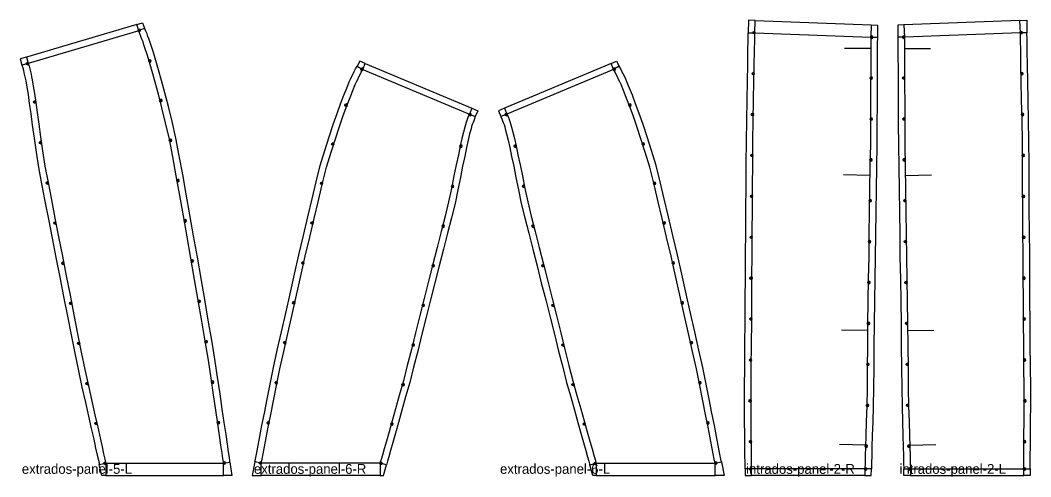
# Model space of a CAD drawing. Header units: millimetres. Extents: x 0 to 1469, y 0 to 3646.
# Drawn here: x 0 to 1235, y 2014 to 2572 of the extents above; entities that cross this region are included whole.
import ezdxf

# ---------------------------------------------------------------- set-up
doc = ezdxf.new("R2010")
doc.units = ezdxf.units.MM
for name, color, linetype in [('CUT', 1, 'CONTINUOUS'), ('MARK', 5, 'CONTINUOUS'), ('SEAM', 3, 'CONTINUOUS'), ('TEXT', 7, 'CONTINUOUS')]:
    doc.layers.add(name, color=color, linetype=linetype)

msp = doc.modelspace()

# ---------------------------------------------------------------- linework, layer by layer
at = {"layer": 'CUT', "color": 1}
for points in [[(885.992, 2024.267), (885.964, 2031.62), (885.902, 2040.24), (885.789, 2051.58), (885.686, 2065.6), (885.524, 2082.32), (885.3, 2101.73), (885.386, 2123.8), (885.673, 2148.6), (885.948, 2176.2), (886.18, 2203.7), (886.367, 2231.1), (886.51, 2258.6), (886.608, 2286.2), (886.861, 2313.7), (887.108, 2341.4), (887.314, 2369.1), (887.481, 2396.9), (887.612, 2424.8), (888.044, 2450), (888.528, 2475.3), (888.946, 2497.8), (889.304, 2517.6), (889.608, 2534.5), (889.86, 2548.7), (890.011, 2557.2), (898.01, 2557.2), (898.58, 2572.2), (1040.3, 2566.8), (1039.8, 2551.8), (1047.8, 2551.6), (1047.7, 2543.2), (1047.7, 2529.2), (1047.6, 2512.4), (1047.5, 2492.9), (1047.4, 2470.6), (1047.3, 2445.5), (1047.2, 2420.6), (1046.7, 2392.9), (1046.3, 2365.4), (1045.9, 2338), (1045.5, 2310.6), (1045.2, 2283.3), (1044.7, 2256.1), (1044.3, 2228.9), (1043.9, 2201.7), (1043.6, 2174.5), (1043.3, 2147.2), (1043.1, 2122.6), (1042.7, 2100.76), (1042.1, 2081.56), (1041.6, 2065.02), (1041.2, 2051.14), (1040.9, 2039.93), (1040.7, 2031.41), (1040.5, 2024.124), (1032.5, 2024.001), (1032.5, 2016.001), (893.988, 2016.01), (893.988, 2024.01), (885.992, 2024.267), (886.024, 2016.011), (893.988, 2016.01)], [(898.58, 2572.2), (890.285, 2572.5), (890.011, 2557.2)], [(1234.608, 2024.267), (1234.636, 2031.62), (1234.698, 2040.24), (1234.811, 2051.58), (1234.915, 2065.6), (1235.076, 2082.32), (1235.3, 2101.73), (1235.214, 2123.8), (1234.927, 2148.6), (1234.652, 2176.2), (1234.42, 2203.7), (1234.233, 2231.1), (1234.09, 2258.6), (1233.992, 2286.2), (1233.739, 2313.7), (1233.492, 2341.4), (1233.286, 2369.1), (1233.119, 2396.9), (1232.988, 2424.8), (1232.556, 2450), (1232.072, 2475.3), (1231.654, 2497.8), (1231.296, 2517.6), (1230.992, 2534.5), (1230.74, 2548.7), (1230.589, 2557.2), (1222.59, 2557.2), (1222.02, 2572.2), (1080.3, 2566.8), (1080.8, 2551.8), (1072.8, 2551.6), (1072.9, 2543.2), (1072.9, 2529.2), (1073, 2512.4), (1073.1, 2492.9), (1073.2, 2470.6), (1073.3, 2445.5), (1073.4, 2420.6), (1073.9, 2392.9), (1074.3, 2365.4), (1074.7, 2338), (1075.1, 2310.6), (1075.4, 2283.3), (1075.9, 2256.1), (1076.3, 2228.9), (1076.7, 2201.7), (1077, 2174.5), (1077.3, 2147.2), (1077.5, 2122.6), (1077.9, 2100.76), (1078.5, 2081.56), (1079, 2065.02), (1079.4, 2051.14), (1079.7, 2039.93), (1079.9, 2031.41), (1080.1, 2024.124), (1088.1, 2024.001), (1088.1, 2016.001), (1226.612, 2016.01), (1226.612, 2024.01), (1234.608, 2024.267), (1234.576, 2016.011), (1226.612, 2016.01)], [(1222.02, 2572.2), (1230.315, 2572.5), (1230.589, 2557.2)], [(256.411, 2032.31), (256.216, 2033.7), (255.63, 2037.86), (254.657, 2044.74), (253.302, 2054.23), (251.574, 2066.24), (249.489, 2080.61), (247.06, 2097.18), (244.33, 2115.77), (241.31, 2136.2), (238.04, 2158.2), (234.08, 2181.5), (229.87, 2205.8), (225.52, 2231.1), (221.06, 2256.8), (216.55, 2282.9), (212.02, 2308.9), (207.51, 2334.6), (203.05, 2359.7), (198.67, 2383.9), (194.4, 2406.9), (190.25, 2428.5), (185.61, 2448.5), (181.08, 2466.9), (176.8, 2483.6), (172.79, 2498.6), (169.08, 2511.8), (165.67, 2523.2), (162.75, 2533), (160.12, 2541.4), (158.82, 2545.2), (157.5, 2548.9), (156.2, 2552.5), (155, 2555.8), (153.6, 2559.1), (152.1, 2562.9), (144.8, 2559.7), (142.5, 2567.3), (7.6, 2527.4), (9.8, 2519.7), (2.1, 2517.7), (3.1, 2514.3), (3.9, 2511.3), (4.6, 2508.3), (5.4, 2505.1), (6.1, 2501.8), (6.7, 2498.4), (8.1, 2490.7), (9.6, 2481.5), (11, 2470.7), (12.8, 2458.3), (14.7, 2444.2), (17, 2428.5), (19.4, 2411.2), (22.3, 2392.5), (26.1, 2372.6), (30.2, 2351.4), (34.5, 2329.2), (39.1, 2306.1), (43.7, 2282.5), (48.4, 2258.6), (53.1, 2234.6), (57.8, 2210.9), (62.4, 2187.8), (66.8, 2165.4), (71.1, 2144), (75.5, 2123.9), (79.7, 2105.37), (83.5, 2088.46), (86.9, 2073.38), (89.8, 2060.31), (92.2, 2049.39), (94.2, 2040.76), (95.6, 2034.51), (96.4, 2030.73), (96.7, 2029.46), (104.6, 2031), (104.6, 2016), (248.52, 2016), (248.52, 2031), (256.411, 2032.31), (258.7, 2016), (248.52, 2016)], [(142.5, 2567.3), (149.5, 2569.4), (152.1, 2562.9)], [(1040.3, 2566.8), (1047.8, 2566.5), (1047.8, 2551.6)], [(1080.3, 2566.8), (1072.8, 2566.5), (1072.8, 2551.6)], [(7.6, 2527.4), (0, 2525.2), (2.1, 2517.7)], [(160.07, 2522.6), (157.1, 2522.6), (157.5, 2523.6), (158.6, 2524.1), (158.6, 2521.1), (159.63, 2521.5), (160.07, 2522.6), (159.63, 2523.6), (158.6, 2524.1)], [(158.6, 2521.1), (157.5, 2521.5), (157.1, 2522.6)], [(421.8, 2519.5), (415.1, 2522.4), (411.8, 2516.3)], [(722.2, 2519.5), (728.9, 2522.4), (732.2, 2516.3)], [(286.878, 2032.71), (287.12, 2033.98), (287.847, 2037.79), (289.053, 2044.09), (290.73, 2052.78), (292.866, 2063.78), (295.44, 2076.94), (298.43, 2092.11), (301.8, 2109.12), (305.52, 2127.8), (309.54, 2147.9), (314.29, 2169.2), (319.33, 2191.5), (324.54, 2214.5), (329.87, 2238.1), (335.28, 2261.9), (340.7, 2285.7), (346.1, 2309.2), (351.44, 2332.1), (356.7, 2354.1), (361.83, 2375.1), (366.82, 2394.9), (372.27, 2413.1), (377.58, 2429.8), (382.61, 2444.9), (387.3, 2458.5), (391.7, 2470.4), (395.7, 2480.7), (399.1, 2489.6), (402.3, 2497.1), (403.8, 2500.6), (405.3, 2503.9), (406.9, 2507), (408.4, 2510), (410, 2513), (411.8, 2516.3), (418.7, 2512.2), (421.8, 2519.5), (552, 2465), (549, 2457.6), (556.3, 2454.6), (555.2, 2451.9), (554.3, 2449.6), (553.5, 2447.4), (552.6, 2445), (551.8, 2442.4), (551.1, 2439.8), (549.4, 2433.6), (547.5, 2426), (545.6, 2416.9), (543.3, 2406.1), (540.8, 2393.9), (538, 2380.1), (534.9, 2365), (531.5, 2348.5), (527, 2330.9), (522.3, 2312.3), (517.3, 2292.7), (512.2, 2272.4), (507, 2251.6), (501.6, 2230.5), (496.3, 2209.4), (491, 2188.6), (485.9, 2168.1), (480.9, 2148.4), (476.1, 2129.6), (471.1, 2112), (466.5, 2095.68), (462.3, 2080.83), (458.6, 2067.59), (455.3, 2056.12), (452.6, 2046.54), (450.5, 2038.96), (448.9, 2033.49), (448, 2030.17), (447.7, 2029.06), (439.9, 2031), (439.9, 2016), (294.69, 2016), (294.69, 2031), (286.878, 2032.71), (283.7, 2016), (294.69, 2016)], [(857.122, 2032.71), (856.88, 2033.98), (856.153, 2037.79), (854.947, 2044.09), (853.27, 2052.78), (851.134, 2063.78), (848.56, 2076.94), (845.57, 2092.11), (842.2, 2109.12), (838.48, 2127.8), (834.46, 2147.9), (829.71, 2169.2), (824.67, 2191.5), (819.46, 2214.5), (814.13, 2238.1), (808.72, 2261.9), (803.3, 2285.7), (797.9, 2309.2), (792.56, 2332.1), (787.3, 2354.1), (782.17, 2375.1), (777.18, 2394.9), (771.73, 2413.1), (766.42, 2429.8), (761.39, 2444.9), (756.7, 2458.5), (752.3, 2470.4), (748.3, 2480.7), (744.9, 2489.6), (741.7, 2497.1), (740.2, 2500.6), (738.7, 2503.9), (737.1, 2507), (735.6, 2510), (734, 2513), (732.2, 2516.3), (725.3, 2512.2), (722.2, 2519.5), (592, 2465), (595, 2457.6), (587.7, 2454.6), (588.8, 2451.9), (589.7, 2449.6), (590.5, 2447.4), (591.4, 2445), (592.2, 2442.4), (592.9, 2439.8), (594.6, 2433.6), (596.5, 2426), (598.4, 2416.9), (600.7, 2406.1), (603.2, 2393.9), (606, 2380.1), (609.1, 2365), (612.5, 2348.5), (617, 2330.9), (621.7, 2312.3), (626.7, 2292.7), (631.8, 2272.4), (637, 2251.6), (642.4, 2230.5), (647.7, 2209.4), (653, 2188.6), (658.1, 2168.1), (663.1, 2148.4), (667.9, 2129.6), (672.9, 2112), (677.5, 2095.68), (681.7, 2080.83), (685.4, 2067.59), (688.7, 2056.12), (691.4, 2046.54), (693.5, 2038.96), (695.1, 2033.49), (696, 2030.17), (696.3, 2029.06), (704.1, 2031), (704.1, 2016), (849.31, 2016), (849.31, 2031), (857.122, 2032.71), (860.3, 2016), (849.31, 2016)], [(894.615, 2507.2), (897.61, 2507.2), (897.18, 2508.3), (896.11, 2508.7), (896.11, 2505.7), (895.054, 2506.1), (894.615, 2507.2), (895.054, 2508.3), (896.11, 2508.7)], [(1225.985, 2507.2), (1222.99, 2507.2), (1223.42, 2508.3), (1224.49, 2508.7), (1224.49, 2505.7), (1225.546, 2506.1), (1225.985, 2507.2), (1225.546, 2508.3), (1224.49, 2508.7)], [(896.11, 2505.7), (897.18, 2506.1), (897.61, 2507.2)], [(1039, 2501.8), (1042, 2501.8), (1041.6, 2502.9), (1040.5, 2503.3), (1040.5, 2500.3), (1039.5, 2500.7), (1039, 2501.8), (1039.5, 2502.9), (1040.5, 2503.3)], [(1040.5, 2500.3), (1041.6, 2500.7), (1042, 2501.8)], [(1081.6, 2501.8), (1078.6, 2501.8), (1079, 2502.9), (1080.1, 2503.3), (1080.1, 2500.3), (1081.1, 2500.7), (1081.6, 2501.8), (1081.1, 2502.9), (1080.1, 2503.3)], [(1080.1, 2500.3), (1079, 2500.7), (1078.6, 2501.8)], [(1224.49, 2505.7), (1223.42, 2506.1), (1222.99, 2507.2)], [(19.4, 2472.5), (16.4, 2472.5), (16.8, 2473.5), (17.9, 2474), (17.9, 2471), (18.9, 2471.4), (19.4, 2472.5), (18.9, 2473.5), (17.9, 2474)], [(17.9, 2471), (16.8, 2471.4), (16.4, 2472.5)], [(173.45, 2474.4), (170.45, 2474.4), (170.89, 2475.4), (171.95, 2475.9), (171.95, 2472.9), (173.01, 2473.3), (173.45, 2474.4), (173.01, 2475.4), (171.95, 2475.9)], [(171.95, 2472.9), (170.89, 2473.3), (170.45, 2474.4)], [(397, 2468.6), (400, 2468.6), (399.5, 2469.7), (398.5, 2470.1), (398.5, 2467.1), (397.4, 2467.5), (397, 2468.6), (397.4, 2469.7), (398.5, 2470.1)], [(398.5, 2467.1), (399.5, 2467.5), (400, 2468.6)], [(552, 2465), (559.5, 2461.9), (556.3, 2454.6)], [(592, 2465), (584.5, 2461.9), (587.7, 2454.6)], [(747, 2468.6), (744, 2468.6), (744.5, 2469.7), (745.5, 2470.1), (745.5, 2467.1), (746.6, 2467.5), (747, 2468.6), (746.6, 2469.7), (745.5, 2470.1)], [(745.5, 2467.1), (744.5, 2467.5), (744, 2468.6)], [(893.681, 2457.2), (896.68, 2457.2), (896.24, 2458.3), (895.181, 2458.7), (895.181, 2455.7), (894.121, 2456.2), (893.681, 2457.2), (894.121, 2458.3), (895.181, 2458.7)], [(1226.919, 2457.2), (1223.92, 2457.2), (1224.36, 2458.3), (1225.419, 2458.7), (1225.419, 2455.7), (1226.479, 2456.2), (1226.919, 2457.2), (1226.479, 2458.3), (1225.419, 2458.7)], [(895.181, 2455.7), (896.24, 2456.2), (896.68, 2457.2)], [(1038.8, 2451.8), (1041.8, 2451.8), (1041.4, 2452.9), (1040.3, 2453.3), (1040.3, 2450.3), (1039.3, 2450.7), (1038.8, 2451.8), (1039.3, 2452.9), (1040.3, 2453.3)], [(1040.3, 2450.3), (1041.4, 2450.7), (1041.8, 2451.8)], [(1081.8, 2451.8), (1078.8, 2451.8), (1079.2, 2452.9), (1080.3, 2453.3), (1080.3, 2450.3), (1081.3, 2450.7), (1081.8, 2451.8), (1081.3, 2452.9), (1080.3, 2453.3)], [(1080.3, 2450.3), (1079.2, 2450.7), (1078.8, 2451.8)], [(1225.419, 2455.7), (1224.36, 2456.2), (1223.92, 2457.2)], [(26.3, 2423), (23.3, 2423), (23.8, 2424), (24.8, 2424.5), (24.8, 2421.5), (25.9, 2421.9), (26.3, 2423), (25.9, 2424), (24.8, 2424.5)], [(24.8, 2421.5), (23.8, 2421.9), (23.3, 2423)], [(185.16, 2425.7), (182.16, 2425.7), (182.6, 2426.7), (183.66, 2427.2), (183.66, 2424.2), (184.73, 2424.6), (185.16, 2425.7), (184.73, 2426.7), (183.66, 2427.2)], [(183.66, 2424.2), (182.6, 2424.6), (182.16, 2425.7)], [(380.7, 2421.3), (383.7, 2421.3), (383.26, 2422.3), (382.2, 2422.8), (382.2, 2419.8), (381.14, 2420.2), (380.7, 2421.3), (381.14, 2422.3), (382.2, 2422.8)], [(382.2, 2419.8), (383.26, 2420.2), (383.7, 2421.3)], [(763.3, 2421.3), (760.3, 2421.3), (760.74, 2422.3), (761.8, 2422.8), (761.8, 2419.8), (762.86, 2420.2), (763.3, 2421.3), (762.86, 2422.3), (761.8, 2422.8)], [(761.8, 2419.8), (760.74, 2420.2), (760.3, 2421.3)], [(537.3, 2418.5), (540.3, 2418.5), (539.8, 2419.6), (538.8, 2420), (538.8, 2417), (537.7, 2417.5), (537.3, 2418.5), (537.7, 2419.6), (538.8, 2420)], [(538.8, 2417), (539.8, 2417.5), (540.3, 2418.5)], [(606.7, 2418.5), (603.7, 2418.5), (604.2, 2419.6), (605.2, 2420), (605.2, 2417), (606.3, 2417.5), (606.7, 2418.5), (606.3, 2419.6), (605.2, 2420)], [(605.2, 2417), (604.2, 2417.5), (603.7, 2418.5)], [(893.029, 2407.2), (896.03, 2407.2), (895.59, 2408.3), (894.529, 2408.7), (894.529, 2405.7), (893.469, 2406.1), (893.029, 2407.2), (893.469, 2408.3), (894.529, 2408.7)], [(894.529, 2405.7), (895.59, 2406.1), (896.03, 2407.2)], [(1038.4, 2401.8), (1041.4, 2401.8), (1040.9, 2402.9), (1039.9, 2403.3), (1039.9, 2400.3), (1038.8, 2400.7), (1038.4, 2401.8), (1038.8, 2402.9), (1039.9, 2403.3)], [(1039.9, 2400.3), (1040.9, 2400.7), (1041.4, 2401.8)], [(1082.2, 2401.8), (1079.2, 2401.8), (1079.7, 2402.9), (1080.7, 2403.3), (1080.7, 2400.3), (1081.8, 2400.7), (1082.2, 2401.8), (1081.8, 2402.9), (1080.7, 2403.3)], [(1080.7, 2400.3), (1079.7, 2400.7), (1079.2, 2401.8)], [(1227.571, 2407.2), (1224.57, 2407.2), (1225.01, 2408.3), (1226.071, 2408.7), (1226.071, 2405.7), (1227.131, 2406.1), (1227.571, 2407.2), (1227.131, 2408.3), (1226.071, 2408.7)], [(1226.071, 2405.7), (1225.01, 2406.1), (1224.57, 2407.2)], [(34.6, 2373.6), (31.6, 2373.6), (32, 2374.7), (33.1, 2375.1), (33.1, 2372.1), (34.1, 2372.5), (34.6, 2373.6), (34.1, 2374.7), (33.1, 2375.1)], [(33.1, 2372.1), (32, 2372.5), (31.6, 2373.6)], [(194.38, 2376.5), (191.38, 2376.5), (191.82, 2377.6), (192.88, 2378), (192.88, 2375), (193.94, 2375.5), (194.38, 2376.5), (193.94, 2377.6), (192.88, 2378)], [(192.88, 2375), (191.82, 2375.5), (191.38, 2376.5)], [(367.04, 2373.1), (370.04, 2373.1), (369.6, 2374.2), (368.54, 2374.6), (368.54, 2371.6), (367.48, 2372), (367.04, 2373.1), (367.48, 2374.2), (368.54, 2374.6)], [(368.54, 2371.6), (369.6, 2372), (370.04, 2373.1)], [(776.96, 2373.1), (773.96, 2373.1), (774.4, 2374.2), (775.46, 2374.6), (775.46, 2371.6), (776.52, 2372), (776.96, 2373.1), (776.52, 2374.2), (775.46, 2374.6)], [(775.46, 2371.6), (774.4, 2372), (773.96, 2373.1)], [(527.2, 2369.6), (530.2, 2369.6), (529.7, 2370.6), (528.7, 2371.1), (528.7, 2368.1), (527.6, 2368.5), (527.2, 2369.6), (527.6, 2370.6), (528.7, 2371.1)], [(528.7, 2368.1), (529.7, 2368.5), (530.2, 2369.6)], [(616.8, 2369.6), (613.8, 2369.6), (614.3, 2370.6), (615.3, 2371.1), (615.3, 2368.1), (616.4, 2368.5), (616.8, 2369.6), (616.4, 2370.6), (615.3, 2371.1)], [(615.3, 2368.1), (614.3, 2368.5), (613.8, 2369.6)], [(892.726, 2357.2), (895.73, 2357.2), (895.287, 2358.3), (894.226, 2358.7), (894.226, 2355.7), (893.165, 2356.1), (892.726, 2357.2), (893.165, 2358.3), (894.226, 2358.7)], [(894.226, 2355.7), (895.287, 2356.1), (895.73, 2357.2)], [(1037.6, 2351.8), (1040.6, 2351.8), (1040.1, 2352.9), (1039.1, 2353.3), (1039.1, 2350.3), (1038, 2350.7), (1037.6, 2351.8), (1038, 2352.9), (1039.1, 2353.3)], [(1039.1, 2350.3), (1040.1, 2350.7), (1040.6, 2351.8)], [(1083, 2351.8), (1080, 2351.8), (1080.5, 2352.9), (1081.5, 2353.3), (1081.5, 2350.3), (1082.6, 2350.7), (1083, 2351.8), (1082.6, 2352.9), (1081.5, 2353.3)], [(1081.5, 2350.3), (1080.5, 2350.7), (1080, 2351.8)], [(1227.874, 2357.2), (1224.87, 2357.2), (1225.313, 2358.3), (1226.374, 2358.7), (1226.374, 2355.7), (1227.435, 2356.1), (1227.874, 2357.2), (1227.435, 2358.3), (1226.374, 2358.7)], [(1226.374, 2355.7), (1225.313, 2356.1), (1224.87, 2357.2)], [(44.1, 2324.5), (41.1, 2324.5), (41.5, 2325.6), (42.6, 2326), (42.6, 2323), (43.7, 2323.5), (44.1, 2324.5), (43.7, 2325.6), (42.6, 2326)], [(42.6, 2323), (41.5, 2323.5), (41.1, 2324.5)], [(203.19, 2327.3), (200.19, 2327.3), (200.63, 2328.4), (201.69, 2328.8), (201.69, 2325.8), (202.75, 2326.3), (203.19, 2327.3), (202.75, 2328.4), (201.69, 2328.8)], [(201.69, 2325.8), (200.63, 2326.3), (200.19, 2327.3)], [(355.36, 2324.5), (358.36, 2324.5), (357.92, 2325.5), (356.86, 2326), (356.86, 2323), (355.8, 2323.4), (355.36, 2324.5), (355.8, 2325.5), (356.86, 2326)], [(356.86, 2323), (357.92, 2323.4), (358.36, 2324.5)], [(788.64, 2324.5), (785.64, 2324.5), (786.08, 2325.5), (787.14, 2326), (787.14, 2323), (788.2, 2323.4), (788.64, 2324.5), (788.2, 2325.5), (787.14, 2326)], [(787.14, 2323), (786.08, 2323.4), (785.64, 2324.5)], [(515.7, 2320.8), (518.7, 2320.8), (518.3, 2321.9), (517.2, 2322.3), (517.2, 2319.3), (516.2, 2319.8), (515.7, 2320.8), (516.2, 2321.9), (517.2, 2322.3)], [(517.2, 2319.3), (518.3, 2319.8), (518.7, 2320.8)], [(628.3, 2320.8), (625.3, 2320.8), (625.7, 2321.9), (626.8, 2322.3), (626.8, 2319.3), (627.8, 2319.8), (628.3, 2320.8), (627.8, 2321.9), (626.8, 2322.3)], [(626.8, 2319.3), (625.7, 2319.8), (625.3, 2320.8)], [(892.301, 2307.2), (895.3, 2307.2), (894.862, 2308.3), (893.801, 2308.7), (893.801, 2305.7), (892.741, 2306.2), (892.301, 2307.2), (892.741, 2308.3), (893.801, 2308.7)], [(893.801, 2305.7), (894.862, 2306.2), (895.3, 2307.2)], [(1036.9, 2301.8), (1039.9, 2301.8), (1039.5, 2302.9), (1038.4, 2303.3), (1038.4, 2300.3), (1037.4, 2300.7), (1036.9, 2301.8), (1037.4, 2302.9), (1038.4, 2303.3)], [(1038.4, 2300.3), (1039.5, 2300.7), (1039.9, 2301.8)], [(1083.7, 2301.8), (1080.7, 2301.8), (1081.1, 2302.9), (1082.2, 2303.3), (1082.2, 2300.3), (1083.2, 2300.7), (1083.7, 2301.8), (1083.2, 2302.9), (1082.2, 2303.3)], [(1082.2, 2300.3), (1081.1, 2300.7), (1080.7, 2301.8)], [(1228.299, 2307.2), (1225.3, 2307.2), (1225.738, 2308.3), (1226.799, 2308.7), (1226.799, 2305.7), (1227.859, 2306.2), (1228.299, 2307.2), (1227.859, 2308.3), (1226.799, 2308.7)], [(1226.799, 2305.7), (1225.738, 2306.2), (1225.3, 2307.2)], [(53.7, 2275.5), (50.7, 2275.5), (51.2, 2276.5), (52.2, 2277), (52.2, 2274), (53.3, 2274.4), (53.7, 2275.5), (53.3, 2276.5), (52.2, 2277)], [(52.2, 2274), (51.2, 2274.4), (50.7, 2275.5)], [(211.79, 2278.1), (208.79, 2278.1), (209.22, 2279.1), (210.29, 2279.6), (210.29, 2276.6), (211.35, 2277), (211.79, 2278.1), (211.35, 2279.1), (210.29, 2279.6)], [(210.29, 2276.6), (209.22, 2277), (208.79, 2278.1)], [(344.11, 2275.8), (347.11, 2275.8), (346.67, 2276.8), (345.61, 2277.3), (345.61, 2274.3), (344.55, 2274.7), (344.11, 2275.8), (344.55, 2276.8), (345.61, 2277.3)], [(345.61, 2274.3), (346.67, 2274.7), (347.11, 2275.8)], [(503.5, 2272.4), (506.5, 2272.4), (506, 2273.4), (505, 2273.9), (505, 2270.9), (503.9, 2271.3), (503.5, 2272.4), (503.9, 2273.4), (505, 2273.9)], [(640.5, 2272.4), (637.5, 2272.4), (638, 2273.4), (639, 2273.9), (639, 2270.9), (640.1, 2271.3), (640.5, 2272.4), (640.1, 2273.4), (639, 2273.9)], [(799.89, 2275.8), (796.89, 2275.8), (797.33, 2276.8), (798.39, 2277.3), (798.39, 2274.3), (799.45, 2274.7), (799.89, 2275.8), (799.45, 2276.8), (798.39, 2277.3)], [(798.39, 2274.3), (797.33, 2274.7), (796.89, 2275.8)], [(505, 2270.9), (506, 2271.3), (506.5, 2272.4)], [(639, 2270.9), (638, 2271.3), (637.5, 2272.4)], [(892.003, 2257.2), (895.003, 2257.2), (894.564, 2258.3), (893.503, 2258.7), (893.503, 2255.7), (892.442, 2256.1), (892.003, 2257.2), (892.442, 2258.3), (893.503, 2258.7)], [(893.503, 2255.7), (894.564, 2256.1), (895.003, 2257.2)], [(1036.1, 2251.8), (1039.1, 2251.8), (1038.7, 2252.9), (1037.6, 2253.3), (1037.6, 2250.3), (1036.6, 2250.8), (1036.1, 2251.8), (1036.6, 2252.9), (1037.6, 2253.3)], [(1037.6, 2250.3), (1038.7, 2250.8), (1039.1, 2251.8)], [(1084.5, 2251.8), (1081.5, 2251.8), (1081.9, 2252.9), (1083, 2253.3), (1083, 2250.3), (1084, 2250.8), (1084.5, 2251.8), (1084, 2252.9), (1083, 2253.3)], [(1083, 2250.3), (1081.9, 2250.8), (1081.5, 2251.8)], [(1228.597, 2257.2), (1225.597, 2257.2), (1226.036, 2258.3), (1227.097, 2258.7), (1227.097, 2255.7), (1228.158, 2256.1), (1228.597, 2257.2), (1228.158, 2258.3), (1227.097, 2258.7)], [(1227.097, 2255.7), (1226.036, 2256.1), (1225.597, 2257.2)], [(63.4, 2226.4), (60.4, 2226.4), (60.8, 2227.5), (61.9, 2227.9), (61.9, 2224.9), (63, 2225.3), (63.4, 2226.4), (63, 2227.5), (61.9, 2227.9)], [(61.9, 2224.9), (60.8, 2225.3), (60.4, 2226.4)], [(220.3, 2228.8), (217.3, 2228.8), (217.74, 2229.8), (218.8, 2230.3), (218.8, 2227.3), (219.86, 2227.7), (220.3, 2228.8), (219.86, 2229.8), (218.8, 2230.3)], [(218.8, 2227.3), (217.74, 2227.7), (217.3, 2228.8)], [(333.04, 2227), (336.04, 2227), (335.6, 2228.1), (334.54, 2228.5), (334.54, 2225.5), (333.48, 2225.9), (333.04, 2227), (333.48, 2228.1), (334.54, 2228.5)], [(334.54, 2225.5), (335.6, 2225.9), (336.04, 2227)], [(491.2, 2223.9), (494.2, 2223.9), (493.8, 2225), (492.7, 2225.4), (492.7, 2222.4), (491.7, 2222.8), (491.2, 2223.9), (491.7, 2225), (492.7, 2225.4)], [(492.7, 2222.4), (493.8, 2222.8), (494.2, 2223.9)], [(652.8, 2223.9), (649.8, 2223.9), (650.2, 2225), (651.3, 2225.4), (651.3, 2222.4), (652.3, 2222.8), (652.8, 2223.9), (652.3, 2225), (651.3, 2225.4)], [(651.3, 2222.4), (650.2, 2222.8), (649.8, 2223.9)], [(810.96, 2227), (807.96, 2227), (808.4, 2228.1), (809.46, 2228.5), (809.46, 2225.5), (810.52, 2225.9), (810.96, 2227), (810.52, 2228.1), (809.46, 2228.5)], [(809.46, 2225.5), (808.4, 2225.9), (807.96, 2227)], [(891.704, 2207.2), (894.704, 2207.2), (894.265, 2208.3), (893.204, 2208.7), (893.204, 2205.7), (892.143, 2206.2), (891.704, 2207.2), (892.143, 2208.3), (893.204, 2208.7)], [(893.204, 2205.7), (894.265, 2206.2), (894.704, 2207.2)], [(1035.4, 2201.8), (1038.4, 2201.8), (1038, 2202.9), (1036.9, 2203.3), (1036.9, 2200.3), (1035.8, 2200.8), (1035.4, 2201.8), (1035.8, 2202.9), (1036.9, 2203.3)], [(1036.9, 2200.3), (1038, 2200.8), (1038.4, 2201.8)], [(1085.2, 2201.8), (1082.2, 2201.8), (1082.6, 2202.9), (1083.7, 2203.3), (1083.7, 2200.3), (1084.8, 2200.8), (1085.2, 2201.8), (1084.8, 2202.9), (1083.7, 2203.3)], [(1083.7, 2200.3), (1082.6, 2200.8), (1082.2, 2201.8)], [(1228.896, 2207.2), (1225.896, 2207.2), (1226.335, 2208.3), (1227.396, 2208.7), (1227.396, 2205.7), (1228.457, 2206.2), (1228.896, 2207.2), (1228.457, 2208.3), (1227.396, 2208.7)], [(1227.396, 2205.7), (1226.335, 2206.2), (1225.896, 2207.2)], [(73.1, 2177.3), (70.1, 2177.3), (70.5, 2178.4), (71.6, 2178.8), (71.6, 2175.8), (72.6, 2176.3), (73.1, 2177.3), (72.6, 2178.4), (71.6, 2178.8)], [(71.6, 2175.8), (70.5, 2176.3), (70.1, 2177.3)], [(228.81, 2179.5), (225.81, 2179.5), (226.25, 2180.6), (227.31, 2181), (227.31, 2178), (228.37, 2178.5), (228.81, 2179.5), (228.37, 2180.6), (227.31, 2181)], [(227.31, 2178), (226.25, 2178.5), (225.81, 2179.5)], [(322.01, 2178.2), (325.01, 2178.2), (324.57, 2179.3), (323.51, 2179.7), (323.51, 2176.7), (322.45, 2177.2), (322.01, 2178.2), (322.45, 2179.3), (323.51, 2179.7)], [(323.51, 2176.7), (324.57, 2177.2), (325.01, 2178.2)], [(479, 2175.4), (482, 2175.4), (481.6, 2176.5), (480.5, 2176.9), (480.5, 2173.9), (479.4, 2174.4), (479, 2175.4), (479.4, 2176.5), (480.5, 2176.9)], [(480.5, 2173.9), (481.6, 2174.4), (482, 2175.4)], [(665, 2175.4), (662, 2175.4), (662.4, 2176.5), (663.5, 2176.9), (663.5, 2173.9), (664.6, 2174.4), (665, 2175.4), (664.6, 2176.5), (663.5, 2176.9)], [(663.5, 2173.9), (662.4, 2174.4), (662, 2175.4)], [(821.99, 2178.2), (818.99, 2178.2), (819.43, 2179.3), (820.49, 2179.7), (820.49, 2176.7), (821.55, 2177.2), (821.99, 2178.2), (821.55, 2179.3), (820.49, 2179.7)], [(820.49, 2176.7), (819.43, 2177.2), (818.99, 2178.2)], [(891.259, 2157.2), (894.259, 2157.2), (893.819, 2158.3), (892.759, 2158.7), (892.759, 2155.7), (891.698, 2156.2), (891.259, 2157.2), (891.698, 2158.3), (892.759, 2158.7)], [(892.759, 2155.7), (893.819, 2156.2), (894.259, 2157.2)], [(1034.8, 2151.8), (1037.8, 2151.8), (1037.4, 2152.9), (1036.3, 2153.3), (1036.3, 2150.3), (1035.3, 2150.8), (1034.8, 2151.8), (1035.3, 2152.9), (1036.3, 2153.3)], [(1036.3, 2150.3), (1037.4, 2150.8), (1037.8, 2151.8)], [(1085.8, 2151.8), (1082.8, 2151.8), (1083.2, 2152.9), (1084.3, 2153.3), (1084.3, 2150.3), (1085.3, 2150.8), (1085.8, 2151.8), (1085.3, 2152.9), (1084.3, 2153.3)], [(1084.3, 2150.3), (1083.2, 2150.8), (1082.8, 2151.8)], [(1229.341, 2157.2), (1226.341, 2157.2), (1226.781, 2158.3), (1227.841, 2158.7), (1227.841, 2155.7), (1228.902, 2156.2), (1229.341, 2157.2), (1228.902, 2158.3), (1227.841, 2158.7)], [(1227.841, 2155.7), (1226.781, 2156.2), (1226.341, 2157.2)], [(83.2, 2128.4), (80.2, 2128.4), (80.7, 2129.4), (81.7, 2129.9), (81.7, 2126.9), (82.8, 2127.3), (83.2, 2128.4), (82.8, 2129.4), (81.7, 2129.9)], [(81.7, 2126.9), (80.7, 2127.3), (80.2, 2128.4)], [(236.63, 2130.1), (233.63, 2130.1), (234.07, 2131.2), (235.13, 2131.6), (235.13, 2128.6), (236.19, 2129), (236.63, 2130.1), (236.19, 2131.2), (235.13, 2131.6)], [(235.13, 2128.6), (234.07, 2129), (233.63, 2130.1)], [(311.46, 2129.3), (314.46, 2129.3), (314.02, 2130.4), (312.96, 2130.8), (312.96, 2127.8), (311.9, 2128.3), (311.46, 2129.3), (311.9, 2130.4), (312.96, 2130.8)], [(312.96, 2127.8), (314.02, 2128.3), (314.46, 2129.3)], [(466.6, 2126.9), (469.6, 2126.9), (469.2, 2128), (468.1, 2128.4), (468.1, 2125.4), (467, 2125.9), (466.6, 2126.9), (467, 2128), (468.1, 2128.4)], [(468.1, 2125.4), (469.2, 2125.9), (469.6, 2126.9)], [(677.4, 2126.9), (674.4, 2126.9), (674.8, 2128), (675.9, 2128.4), (675.9, 2125.4), (677, 2125.9), (677.4, 2126.9), (677, 2128), (675.9, 2128.4)], [(675.9, 2125.4), (674.8, 2125.9), (674.4, 2126.9)], [(832.54, 2129.3), (829.54, 2129.3), (829.98, 2130.4), (831.04, 2130.8), (831.04, 2127.8), (832.1, 2128.3), (832.54, 2129.3), (832.1, 2130.4), (831.04, 2130.8)], [(831.04, 2127.8), (829.98, 2128.3), (829.54, 2129.3)], [(890.82, 2107.21), (893.82, 2107.21), (893.381, 2108.27), (892.32, 2108.71), (892.32, 2105.71), (891.26, 2106.15), (890.82, 2107.21), (891.26, 2108.27), (892.32, 2108.71)], [(892.32, 2105.71), (893.381, 2106.15), (893.82, 2107.21)], [(1034.2, 2101.82), (1037.2, 2101.82), (1036.8, 2102.88), (1035.7, 2103.32), (1035.7, 2100.32), (1034.7, 2100.76), (1034.2, 2101.82), (1034.7, 2102.88), (1035.7, 2103.32)], [(1035.7, 2100.32), (1036.8, 2100.76), (1037.2, 2101.82)], [(1086.4, 2101.82), (1083.4, 2101.82), (1083.8, 2102.88), (1084.9, 2103.32), (1084.9, 2100.32), (1085.9, 2100.76), (1086.4, 2101.82), (1085.9, 2102.88), (1084.9, 2103.32)], [(1084.9, 2100.32), (1083.8, 2100.76), (1083.4, 2101.82)], [(1229.78, 2107.21), (1226.78, 2107.21), (1227.219, 2108.27), (1228.28, 2108.71), (1228.28, 2105.71), (1229.34, 2106.15), (1229.78, 2107.21), (1229.34, 2108.27), (1228.28, 2108.71)], [(1228.28, 2105.71), (1227.219, 2106.15), (1226.78, 2107.21)], [(94.2, 2079.57), (91.2, 2079.57), (91.6, 2080.63), (92.7, 2081.07), (92.7, 2078.07), (93.7, 2078.51), (94.2, 2079.57), (93.7, 2080.63), (92.7, 2081.07)], [(92.7, 2078.07), (91.6, 2078.51), (91.2, 2079.57)], [(243.91, 2080.64), (240.91, 2080.64), (241.35, 2081.7), (242.41, 2082.14), (242.41, 2079.14), (243.47, 2079.58), (243.91, 2080.64), (243.47, 2081.7), (242.41, 2082.14)], [(242.41, 2079.14), (241.35, 2079.58), (240.91, 2080.64)], [(301.73, 2080.28), (304.73, 2080.28), (304.29, 2081.34), (303.23, 2081.78), (303.23, 2078.78), (302.17, 2079.22), (301.73, 2080.28), (302.17, 2081.34), (303.23, 2081.78)], [(303.23, 2078.78), (304.29, 2079.22), (304.73, 2080.28)], [(453, 2078.84), (456, 2078.84), (455.5, 2079.9), (454.5, 2080.34), (454.5, 2077.34), (453.4, 2077.78), (453, 2078.84), (453.4, 2079.9), (454.5, 2080.34)], [(454.5, 2077.34), (455.5, 2077.78), (456, 2078.84)], [(691, 2078.84), (688, 2078.84), (688.5, 2079.9), (689.5, 2080.34), (689.5, 2077.34), (690.6, 2077.78), (691, 2078.84), (690.6, 2079.9), (689.5, 2080.34)], [(689.5, 2077.34), (688.5, 2077.78), (688, 2078.84)], [(842.27, 2080.28), (839.27, 2080.28), (839.71, 2081.34), (840.77, 2081.78), (840.77, 2078.78), (841.83, 2079.22), (842.27, 2080.28), (841.83, 2081.34), (840.77, 2081.78)], [(840.77, 2078.78), (839.71, 2079.22), (839.27, 2080.28)], [(891.244, 2057.22), (894.244, 2057.22), (893.804, 2058.28), (892.744, 2058.72), (892.744, 2055.72), (891.683, 2056.16), (891.244, 2057.22), (891.683, 2058.28), (892.744, 2058.72)], [(892.744, 2055.72), (893.804, 2056.16), (894.244, 2057.22)], [(1032.8, 2051.83), (1035.8, 2051.83), (1035.3, 2052.89), (1034.3, 2053.33), (1034.3, 2050.33), (1033.2, 2050.77), (1032.8, 2051.83), (1033.2, 2052.89), (1034.3, 2053.33)], [(1034.3, 2050.33), (1035.3, 2050.77), (1035.8, 2051.83)], [(1087.8, 2051.83), (1084.8, 2051.83), (1085.3, 2052.89), (1086.3, 2053.33), (1086.3, 2050.33), (1087.4, 2050.77), (1087.8, 2051.83), (1087.4, 2052.89), (1086.3, 2053.33)], [(1086.3, 2050.33), (1085.3, 2050.77), (1084.8, 2051.83)], [(1229.356, 2057.22), (1226.356, 2057.22), (1226.796, 2058.28), (1227.856, 2058.72), (1227.856, 2055.72), (1228.917, 2056.16), (1229.356, 2057.22), (1228.917, 2058.28), (1227.856, 2058.72)], [(1227.856, 2055.72), (1226.796, 2056.16), (1226.356, 2057.22)], [(104.6, 2016), (99.7, 2016), (96.7, 2029.46)], [(439.9, 2016), (444, 2016), (447.7, 2029.06)], [(704.1, 2016), (700, 2016), (696.3, 2029.06)], [(1032.5, 2016.001), (1040.3, 2016), (1040.5, 2024.124)], [(1088.1, 2016.001), (1080.3, 2016), (1080.1, 2024.124)]]:
    msp.add_lwpolyline(points, dxfattribs=at)
at = {"layer": 'MARK', "color": 5}
for points in [[(147.2, 2560), (144.2, 2560), (144.6, 2561.1), (145.7, 2561.5), (145.7, 2558.5), (146.8, 2559), (147.2, 2560), (146.8, 2561.1), (145.7, 2561.5)], [(145.7, 2558.5), (144.6, 2559), (144.2, 2560)], [(895.51, 2557.2), (898.51, 2557.2), (898.07, 2558.3), (897.01, 2558.7), (897.01, 2555.7), (895.95, 2556.1), (895.51, 2557.2), (895.95, 2558.3), (897.01, 2558.7)], [(897.01, 2555.7), (898.07, 2556.1), (898.51, 2557.2)], [(1225.09, 2557.2), (1222.09, 2557.2), (1222.53, 2558.3), (1223.59, 2558.7), (1223.59, 2555.7), (1224.65, 2556.1), (1225.09, 2557.2), (1224.65, 2558.3), (1223.59, 2558.7)], [(1223.59, 2555.7), (1222.53, 2556.1), (1222.09, 2557.2)], [(1039.3, 2551.8), (1042.3, 2551.8), (1041.8, 2552.9), (1040.8, 2553.3), (1040.8, 2550.3), (1039.7, 2550.7), (1039.3, 2551.8), (1039.7, 2552.9), (1040.8, 2553.3)], [(1040.8, 2550.3), (1041.8, 2550.7), (1042.3, 2551.8)], [(1081.3, 2551.8), (1078.3, 2551.8), (1078.8, 2552.9), (1079.8, 2553.3), (1079.8, 2550.3), (1080.9, 2550.7), (1081.3, 2551.8), (1080.9, 2552.9), (1079.8, 2553.3)], [(1079.8, 2550.3), (1078.8, 2550.7), (1078.3, 2551.8)], [(1039.7, 2537.8), (1007.7, 2538)], [(1080.9, 2537.8), (1112.9, 2538)], [(10.4, 2519.5), (7.4, 2519.5), (7.8, 2520.5), (8.9, 2521), (8.9, 2518), (9.9, 2518.4), (10.4, 2519.5), (9.9, 2520.5), (8.9, 2521)], [(8.9, 2518), (7.8, 2518.4), (7.4, 2519.5)], [(416.3, 2512.6), (419.3, 2512.6), (418.9, 2513.7), (417.8, 2514.1), (417.8, 2511.1), (416.8, 2511.6), (416.3, 2512.6), (416.8, 2513.7), (417.8, 2514.1)], [(417.8, 2511.1), (418.9, 2511.6), (419.3, 2512.6)], [(727.7, 2512.6), (724.7, 2512.6), (725.1, 2513.7), (726.2, 2514.1), (726.2, 2511.1), (727.2, 2511.6), (727.7, 2512.6), (727.2, 2513.7), (726.2, 2514.1)], [(726.2, 2511.1), (725.1, 2511.6), (724.7, 2512.6)], [(548.4, 2457.2), (551.4, 2457.2), (550.9, 2458.3), (549.9, 2458.7), (549.9, 2455.7), (548.8, 2456.2), (548.4, 2457.2), (548.8, 2458.3), (549.9, 2458.7)], [(595.6, 2457.2), (592.6, 2457.2), (593.1, 2458.3), (594.1, 2458.7), (594.1, 2455.7), (595.2, 2456.2), (595.6, 2457.2), (595.2, 2458.3), (594.1, 2458.7)], [(549.9, 2455.7), (550.9, 2456.2), (551.4, 2457.2)], [(594.1, 2455.7), (593.1, 2456.2), (592.6, 2457.2)], [(1038.5, 2382.8), (1006.5, 2383.3)], [(1082.1, 2382.8), (1114.1, 2383.3)], [(1035.8, 2193.3), (1003.8, 2193.7)], [(1084.8, 2193.3), (1116.8, 2193.7)], [(1033.3, 2053.01), (1001.3, 2053.88)], [(1087.3, 2053.01), (1119.3, 2053.88)], [(105.1, 2030.78), (102.1, 2030.78), (102.5, 2031.84), (103.6, 2032.28), (103.6, 2029.28), (104.7, 2029.72), (105.1, 2030.78), (104.7, 2031.84), (103.6, 2032.28)], [(103.6, 2029.28), (102.5, 2029.72), (102.1, 2030.78)], [(251.009, 2031.14), (248.01, 2031.14), (248.45, 2032.2), (249.509, 2032.64), (249.509, 2029.64), (250.57, 2030.08), (251.009, 2031.14), (250.57, 2032.2), (249.509, 2032.64)], [(249.509, 2029.64), (248.45, 2030.08), (248.01, 2031.14)], [(292.211, 2031.19), (295.21, 2031.19), (294.77, 2032.25), (293.71, 2032.69), (293.71, 2029.69), (292.651, 2030.13), (292.211, 2031.19), (292.651, 2032.25), (293.71, 2032.69)], [(293.71, 2029.69), (294.77, 2030.13), (295.21, 2031.19)], [(439.4, 2030.73), (442.4, 2030.73), (441.9, 2031.79), (440.9, 2032.23), (440.9, 2029.23), (439.8, 2029.67), (439.4, 2030.73), (439.8, 2031.79), (440.9, 2032.23)], [(440.9, 2029.23), (441.9, 2029.67), (442.4, 2030.73)], [(704.6, 2030.73), (701.6, 2030.73), (702.1, 2031.79), (703.1, 2032.23), (703.1, 2029.23), (704.2, 2029.67), (704.6, 2030.73), (704.2, 2031.79), (703.1, 2032.23)], [(703.1, 2029.23), (702.1, 2029.67), (701.6, 2030.73)], [(851.789, 2031.19), (848.79, 2031.19), (849.23, 2032.25), (850.29, 2032.69), (850.29, 2029.69), (851.349, 2030.13), (851.789, 2031.19), (851.349, 2032.25), (850.29, 2032.69)], [(850.29, 2029.69), (849.23, 2030.13), (848.79, 2031.19)], [(891.488, 2024.014), (894.488, 2024.014), (894.049, 2025.074), (892.988, 2025.514), (892.988, 2022.514), (891.928, 2022.953), (891.488, 2024.014), (891.928, 2025.074), (892.988, 2025.514)], [(892.988, 2022.514), (894.049, 2022.953), (894.488, 2024.014)], [(1032, 2023.978), (1035, 2023.978), (1034.6, 2025.039), (1033.5, 2025.478), (1033.5, 2022.478), (1032.5, 2022.918), (1032, 2023.978), (1032.5, 2025.039), (1033.5, 2025.478)], [(1033.5, 2022.478), (1034.6, 2022.918), (1035, 2023.978)], [(1088.6, 2023.978), (1085.6, 2023.978), (1086, 2025.039), (1087.1, 2025.478), (1087.1, 2022.478), (1088.1, 2022.918), (1088.6, 2023.978), (1088.1, 2025.039), (1087.1, 2025.478)], [(1087.1, 2022.478), (1086, 2022.918), (1085.6, 2023.978)], [(1229.112, 2024.014), (1226.112, 2024.014), (1226.551, 2025.074), (1227.612, 2025.514), (1227.612, 2022.514), (1228.672, 2022.953), (1229.112, 2024.014), (1228.672, 2025.074), (1227.612, 2025.514)], [(1227.612, 2022.514), (1226.551, 2022.953), (1226.112, 2024.014)]]:
    msp.add_lwpolyline(points, dxfattribs=at)
at = {"layer": 'SEAM', "color": 3}
for points in [[(248.52, 2031), (248.32, 2032.39), (247.74, 2036.55), (246.77, 2043.42), (245.41, 2052.91), (243.69, 2064.9), (241.6, 2079.26), (239.18, 2095.83), (236.44, 2114.4), (233.43, 2134.8), (230.16, 2156.8), (226.2, 2180.1), (221.99, 2204.5), (217.63, 2229.7), (213.18, 2255.5), (208.67, 2281.5), (204.14, 2307.6), (199.63, 2333.2), (195.17, 2358.3), (190.8, 2382.4), (186.53, 2405.4), (182.4, 2427), (177.77, 2447), (173.25, 2465.3), (168.99, 2481.9), (165.02, 2496.7), (161.34, 2509.8), (158, 2521.1), (155.1, 2530.7), (152.5, 2538.8), (151.3, 2542.5), (150.1, 2546), (148.8, 2549.4), (147.6, 2552.7), (146.3, 2555.9), (144.8, 2559.7), (9.8, 2519.7), (10.9, 2516.2), (11.7, 2513), (12.5, 2509.9), (13.2, 2506.7), (13.9, 2503.3), (14.6, 2499.8), (16, 2492), (17.5, 2482.8), (18.9, 2472.1), (20.6, 2459.6), (22.6, 2445.6), (24.8, 2429.9), (27.3, 2412.7), (30.2, 2394), (34, 2374.1), (38.1, 2352.9), (42.4, 2330.7), (46.9, 2307.7), (51.6, 2284.1), (56.3, 2260.1), (61, 2236.2), (65.7, 2212.5), (70.2, 2189.3), (74.6, 2166.9), (78.9, 2145.5), (83.4, 2125.5), (87.6, 2106.91), (91.3, 2089.99), (94.7, 2074.92), (97.7, 2061.85), (100.1, 2050.93), (102, 2042.29), (103.4, 2036.05), (104.3, 2032.27), (104.6, 2031)], [(893.988, 2024.01), (893.96, 2031.37), (893.898, 2040.01), (893.787, 2051.37), (893.683, 2065.42), (893.523, 2082.15), (893.299, 2101.58), (893.384, 2123.7), (893.672, 2148.5), (893.947, 2176.1), (894.179, 2203.6), (894.367, 2231.1), (894.51, 2258.6), (894.608, 2286.1), (894.86, 2313.7), (895.108, 2341.3), (895.31, 2369), (895.48, 2396.9), (895.61, 2424.8), (896.04, 2450), (896.53, 2475.3), (896.95, 2497.9), (897.3, 2517.6), (897.61, 2534.6), (897.86, 2548.7), (898.01, 2557.2), (1039.8, 2551.8), (1039.7, 2543.4), (1039.7, 2529.4), (1039.6, 2512.6), (1039.5, 2493.1), (1039.4, 2470.8), (1039.3, 2445.7), (1039.2, 2420.7), (1038.7, 2393.1), (1038.3, 2365.5), (1037.9, 2338.1), (1037.5, 2310.7), (1037.2, 2283.4), (1036.7, 2256.2), (1036.3, 2229), (1035.9, 2201.7), (1035.6, 2174.5), (1035.3, 2147.2), (1035.1, 2122.7), (1034.7, 2100.77), (1034.1, 2081.55), (1033.6, 2064.99), (1033.2, 2051.08), (1032.9, 2039.84), (1032.7, 2031.28), (1032.5, 2024.001)], [(1226.612, 2024.01), (1226.64, 2031.37), (1226.702, 2040.01), (1226.813, 2051.37), (1226.917, 2065.42), (1227.077, 2082.15), (1227.301, 2101.58), (1227.216, 2123.7), (1226.928, 2148.5), (1226.653, 2176.1), (1226.421, 2203.6), (1226.233, 2231.1), (1226.09, 2258.6), (1225.992, 2286.1), (1225.74, 2313.7), (1225.492, 2341.3), (1225.29, 2369), (1225.12, 2396.9), (1224.99, 2424.8), (1224.56, 2450), (1224.07, 2475.3), (1223.65, 2497.9), (1223.3, 2517.6), (1222.99, 2534.6), (1222.74, 2548.7), (1222.59, 2557.2), (1080.8, 2551.8), (1080.9, 2543.4), (1080.9, 2529.4), (1081, 2512.6), (1081.1, 2493.1), (1081.2, 2470.8), (1081.3, 2445.7), (1081.4, 2420.7), (1081.9, 2393.1), (1082.3, 2365.5), (1082.7, 2338.1), (1083.1, 2310.7), (1083.4, 2283.4), (1083.9, 2256.2), (1084.3, 2229), (1084.7, 2201.7), (1085, 2174.5), (1085.3, 2147.2), (1085.5, 2122.7), (1085.9, 2100.77), (1086.5, 2081.55), (1087, 2064.99), (1087.4, 2051.08), (1087.7, 2039.84), (1087.9, 2031.28), (1088.1, 2024.001)], [(294.69, 2031), (294.94, 2032.27), (295.66, 2036.08), (296.87, 2042.37), (298.54, 2051.06), (300.67, 2062.04), (303.25, 2075.19), (306.23, 2090.35), (309.6, 2107.35), (313.32, 2126), (317.34, 2146.2), (322.09, 2167.4), (327.13, 2189.7), (332.34, 2212.7), (337.67, 2236.3), (343.07, 2260.1), (348.49, 2283.9), (353.89, 2307.4), (359.23, 2330.2), (364.48, 2352.3), (369.6, 2373.2), (374.57, 2392.9), (380, 2411), (385.3, 2427.7), (390.3, 2442.6), (394.9, 2456), (399.2, 2467.8), (403.2, 2477.9), (406.6, 2486.6), (409.6, 2493.8), (411, 2497.1), (412.5, 2500.2), (414, 2503.2), (415.4, 2506), (416.9, 2508.9), (418.7, 2512.2), (549, 2457.6), (547.7, 2454.8), (546.8, 2452.3), (545.9, 2449.8), (545, 2447.3), (544.2, 2444.6), (543.4, 2441.8), (541.7, 2435.6), (539.7, 2427.9), (537.8, 2418.8), (535.6, 2408.1), (533, 2395.8), (530.2, 2382.1), (527.1, 2366.9), (523.7, 2350.4), (519.3, 2332.9), (514.5, 2314.2), (509.6, 2294.6), (504.4, 2274.3), (499.2, 2253.5), (493.9, 2232.5), (488.5, 2211.4), (483.3, 2190.5), (478.1, 2170.1), (473.2, 2150.4), (468.4, 2131.5), (463.4, 2113.94), (458.8, 2097.62), (454.6, 2082.77), (450.8, 2069.53), (447.6, 2058.06), (444.9, 2048.48), (442.7, 2040.9), (441.2, 2035.42), (440.2, 2032.11), (439.9, 2031)], [(849.31, 2031), (849.06, 2032.27), (848.34, 2036.08), (847.13, 2042.37), (845.46, 2051.06), (843.33, 2062.04), (840.75, 2075.19), (837.77, 2090.35), (834.4, 2107.35), (830.68, 2126), (826.66, 2146.2), (821.91, 2167.4), (816.87, 2189.7), (811.66, 2212.7), (806.33, 2236.3), (800.93, 2260.1), (795.51, 2283.9), (790.11, 2307.4), (784.77, 2330.2), (779.52, 2352.3), (774.4, 2373.2), (769.43, 2392.9), (764, 2411), (758.7, 2427.7), (753.7, 2442.6), (749.1, 2456), (744.8, 2467.8), (740.8, 2477.9), (737.4, 2486.6), (734.4, 2493.8), (733, 2497.1), (731.5, 2500.2), (730, 2503.2), (728.6, 2506), (727.1, 2508.9), (725.3, 2512.2), (595, 2457.6), (596.3, 2454.8), (597.2, 2452.3), (598.1, 2449.8), (599, 2447.3), (599.8, 2444.6), (600.6, 2441.8), (602.3, 2435.6), (604.3, 2427.9), (606.2, 2418.8), (608.4, 2408.1), (611, 2395.8), (613.8, 2382.1), (616.9, 2366.9), (620.3, 2350.4), (624.7, 2332.9), (629.5, 2314.2), (634.4, 2294.6), (639.6, 2274.3), (644.8, 2253.5), (650.1, 2232.5), (655.5, 2211.4), (660.7, 2190.5), (665.9, 2170.1), (670.8, 2150.4), (675.6, 2131.5), (680.6, 2113.94), (685.2, 2097.62), (689.4, 2082.77), (693.2, 2069.53), (696.4, 2058.06), (699.1, 2048.48), (701.3, 2040.9), (702.8, 2035.42), (703.8, 2032.11), (704.1, 2031)]]:
    msp.add_lwpolyline(points, close=True, dxfattribs=at)

# ---------------------------------------------------------------- texts
at = {"layer": 'TEXT', "color": 7}
for s, p in [('extrados-panel-5-L', (2, 2018)), ('extrados-panel-6-R', (285.7, 2018)), ('extrados-panel-6-L', (586.5, 2018)), ('intrados-panel-2-R', (887.3, 2018)), ('intrados-panel-2-L', (1074.8, 2018))]:
    msp.add_text(s, height=12, dxfattribs=at).set_placement(p)

doc.saveas('drawing.dxf')
